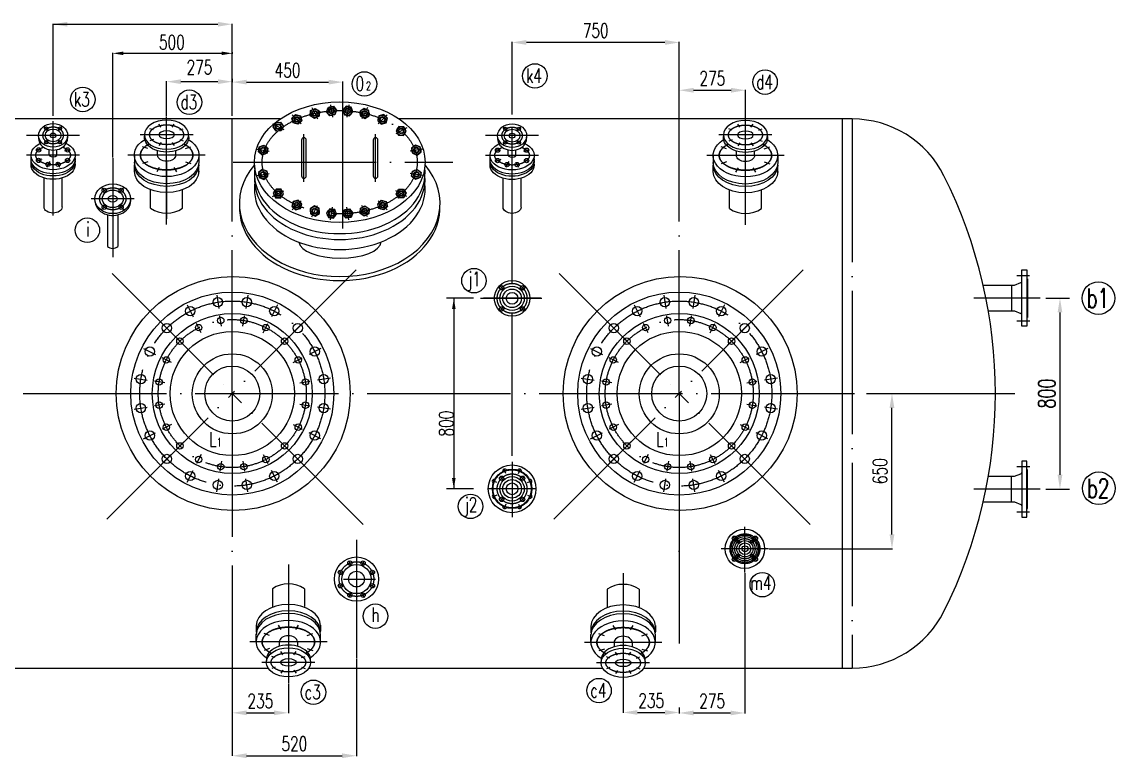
# Model space of a CAD drawing. Extents: x -54047 to 31317, y -2 to 11950.
# Drawn here: x -13152 to -8574, y 3307 to 6390 of the extents above; entities that cross this region are included whole.
import ezdxf

# ---------------------------------------------------------------- set-up
doc = ezdxf.new("R2010")
doc.units = 0
doc.header["$LTSCALE"] = 20
doc.linetypes.add('DASHDOT-M', pattern=[36, 30, -3, 0, -3])
doc.linetypes.add('DASHDOT-S', pattern=[14, 10, -2, 0, -2])
doc.layers.get('0').update_dxf_attribs({"linetype": 'CONTINUOUS'})
doc.styles.add('BIAOZHU', font='ROMANS.shx', dxfattribs={"width": 0.7, "bigfont": 'HLFSD.shx'})
doc.styles.add('HZ', font='ROMANS.shx', dxfattribs={"width": 0.7, "height": 60, "bigfont": 'HLFSD.shx'})

msp = doc.modelspace()

# ---------------------------------------------------------------- linework, layer by layer
at = {"color": 7, "linetype": 'Continuous'}
for p, q in [((-13021.6, 5996.4), (-13021.6, 6382.5)), ((-13021.6, 6380.5), (-12331.2, 6380.5)), ((-12271.2, 5996.4), (-12271.2, 6382.5)), ((-11099.5, 6002.1), (-11099.5, 6306.3)), ((-10459.5, 6304.3), (-11039.5, 6304.3)), ((-10399.5, 5988.1), (-10399.5, 6306.3)), ((-12771.8, 5821.8), (-12771.8, 6260.7)), ((-12726.8, 6258.7), (-12316.2, 6258.7)), ((-12271.2, 6263.1), (-12271.2, 6256.7)), ((-12546.2, 5996.4), (-12546.2, 6142.1)), ((-12486.2, 6140.1), (-12331.2, 6140.1)), ((-12271.2, 6152.5), (-12271.2, 6138.1)), ((-12211.2, 6138.1), (-11868, 6138.1)), ((-11808, 6093.4), (-11808, 6140.1)), ((-10399.5, 5985.8), (-10399.5, 6104.1)), ((-10339.5, 6104.1), (-10182.3, 6104.1)), ((-10122.3, 5979.7), (-10122.3, 6106.1)), ((-10399.5, 5986.1), (-10399.5, 5985.8)), ((-11261.5, 5232.7), (-11373.5, 5232.7)), ((-11343.5, 5232.7), (-11343.5, 4434.8)), ((-8864.9, 5233.8), (-8765.2, 5233.8)), ((-8805.2, 5173.8), (-8805.2, 4493.8)), ((-9615.3, 4833.8), (-9506.7, 4833.8)), ((-9508.7, 4243.8), (-9508.7, 4773.8)), ((-11261.5, 4434.8), (-11373.5, 4434.8)), ((-8864.9, 4433.8), (-8765.2, 4433.8)), ((-10023.5, 4183.8), (-9506.7, 4183.8)), ((-10124.5, 4082), (-10124.5, 3494.1)), ((-12271.2, 3724.8), (-12271.2, 3316.9)), ((-11751.2, 3724.8), (-11751.2, 3314.9)), ((-12271.2, 3681.8), (-12271.2, 3496.6)), ((-12036.2, 3617.1), (-12036.2, 3494.6)), ((-10634.5, 3627.4), (-10634.5, 3496.1)), ((-12271.2, 3494.6), (-12271.2, 3471)), ((-12211.2, 3496.6), (-12096.2, 3496.6)), ((-10574.5, 3498.1), (-10459.5, 3498.1)), ((-10399.5, 3518.8), (-10399.5, 3496.1)), ((-10399.5, 3496.1), (-10399.5, 3494.1)), ((-10339.5, 3496.1), (-10184.5, 3496.1)), ((-12211.2, 3316.9), (-11811.2, 3316.9))]:
    msp.add_line(p, q, dxfattribs=at)
at = {"color": 1, "linetype": 'DASHDOT-M'}
for p, q in [((-11808, 5524.5), (-11808, 6091.4)), ((-11859.5, 6043.5), (-11851.2, 5991.3)), ((-11783.2, 6043.5), (-11791.4, 5991.3)), ((-12020, 6001.3), (-11982.7, 5964)), ((-11937.9, 6031.4), (-11913.9, 5984.3)), ((-11704.7, 6031.4), (-11728.7, 5984.3)), ((-11622.6, 6001.3), (-11660, 5964)), ((-11099.5, 5350.9), (-11099.5, 6000.1)), ((-13021.6, 5579), (-13021.6, 5975.2)), ((-12546.2, 5541.8), (-12546.2, 5994.4)), ((-12271.2, 4833.8), (-12271.2, 5983.8)), ((-12102.8, 5964), (-12055.7, 5940.1)), ((-10399.5, 4833.8), (-10399.5, 5983.8)), ((-10122.3, 5540.6), (-10122.3, 5993.2)), ((-9675.7, 5983.8), (-9675.7, 3683.8)), ((-12910.6, 5915), (-13132.6, 5915)), ((-13044.9, 5938.3), (-13057.6, 5951)), ((-12998.3, 5938.3), (-12985.6, 5951)), ((-12435.2, 5917.8), (-12657.2, 5917.8)), ((-11971.3, 5720.6), (-11971.3, 5920.6)), ((-11671.3, 5720.6), (-11671.3, 5920.6)), ((-11539.8, 5946), (-11586.9, 5922.1)), ((-10988.5, 5913.9), (-11210.5, 5913.9)), ((-11122.8, 5937.2), (-11135.5, 5949.9)), ((-11076.2, 5937.2), (-11063.5, 5949.9)), ((-10011.3, 5916.7), (-10233.3, 5916.7)), ((-13044.9, 5891.7), (-13057.6, 5879)), ((-12998.3, 5891.7), (-12985.6, 5879)), ((-11122.8, 5890.6), (-11135.5, 5877.9)), ((-11076.2, 5890.6), (-11063.5, 5877.9)), ((-12910.6, 5832.3), (-13132.6, 5832.3)), ((-13069.9, 5849.8), (-13091.2, 5857.5)), ((-13069.3, 5815.1), (-13091.2, 5807.2)), ((-12972.7, 5850), (-12952, 5857.5)), ((-12972.2, 5814.5), (-12952, 5807.2)), ((-12771.8, 5819.8), (-12771.8, 5405.5)), ((-12384.2, 5832.4), (-12708.2, 5832.4)), ((-12169.1, 5857.7), (-12116.9, 5849.4)), ((-11473.5, 5857.7), (-11525.7, 5849.4)), ((-10988.5, 5831.2), (-11210.5, 5831.2)), ((-11147.8, 5848.7), (-11169.2, 5856.4)), ((-11050.7, 5848.9), (-11029.9, 5856.4)), ((-9960.3, 5831.2), (-10284.3, 5831.2)), ((-13035.8, 5806.1), (-13048.6, 5782.4)), ((-13006.4, 5804.3), (-12994.7, 5782.6)), ((-12546.2, 5803.1), (-12546.2, 5565.6)), ((-12268.1, 5802.6), (-11347.9, 5802.6)), ((-11147.2, 5814), (-11169.2, 5806.1)), ((-11113.7, 5805), (-11126.5, 5781.3)), ((-11084.3, 5803.1), (-11072.6, 5781.5)), ((-11050.1, 5813.4), (-11029.9, 5806.1)), ((-12169.1, 5747.5), (-12116.9, 5755.8)), ((-11473.5, 5747.5), (-11525.7, 5755.8)), ((-12798, 5675.7), (-12818.4, 5696.1)), ((-12771.8, 5718.2), (-12771.8, 5559.5)), ((-12746.3, 5675), (-12725.3, 5696.1)), ((-12102.8, 5659.2), (-12055.7, 5683.2)), ((-11539.8, 5659.2), (-11586.9, 5683.2)), ((-12681.8, 5649.5), (-12861.8, 5649.5)), ((-12020, 5603.9), (-11982.7, 5641.3)), ((-11622.6, 5603.9), (-11660, 5641.3)), ((-12798, 5623.4), (-12818.4, 5603)), ((-12746.3, 5624.1), (-12725.3, 5603)), ((-11937.9, 5573.8), (-11913.9, 5620.9)), ((-11859.5, 5561.7), (-11851.2, 5613.9)), ((-11783.2, 5561.7), (-11791.4, 5613.9)), ((-11704.7, 5573.8), (-11728.7, 5620.9)), ((-12774.4, 5337), (-12271.2, 4833.8)), ((-11753, 5352), (-12271.2, 4833.8)), ((-11099.5, 4573.2), (-11099.5, 5350.9)), ((-10902.7, 5337), (-10399.5, 4833.8)), ((-9881.2, 5352), (-10399.5, 4833.8)), ((-8986.1, 5328.8), (-8933.2, 5328.8)), ((-11136, 5269.3), (-11151.3, 5284.6)), ((-11062.9, 5269.3), (-11047.6, 5284.6)), ((-11231.5, 5232.7), (-10974.8, 5232.7)), ((-10979.5, 5232.7), (-11219.5, 5232.7)), ((-11000.5, 5232.7), (-11198.5, 5232.7)), ((-8888.1, 5233.8), (-9166.3, 5233.8)), ((-11136, 5196.2), (-11151.3, 5180.9)), ((-11062.9, 5196.2), (-11047.6, 5180.9)), ((-8986.1, 5138.8), (-8931.7, 5138.8)), ((-17467.1, 4833.8), (-8994.1, 4833.8)), ((-12796.9, 4308), (-12271.2, 4833.8)), ((-12271.2, 4833.8), (-12271.2, 3683.8)), ((-11722.8, 4285.4), (-12271.2, 4833.8)), ((-10925.2, 4308), (-10399.5, 4833.8)), ((-10399.5, 4833.8), (-10399.5, 3975.5)), ((-9851.1, 4285.4), (-10399.5, 4833.8)), ((-11099.5, 4547.2), (-11099.5, 4316.6)), ((-11136, 4471.4), (-11151.3, 4486.6)), ((-11125.9, 4498.7), (-11134.2, 4518.7)), ((-11073, 4498.7), (-11064.7, 4518.7)), ((-11062.9, 4471.4), (-11047.6, 4486.6)), ((-8986.1, 4528.8), (-8931.7, 4528.8)), ((-11163.4, 4461.3), (-11183.3, 4469.5)), ((-11035.5, 4461.3), (-11015.6, 4469.5)), ((-11000.5, 4434.8), (-11198.5, 4434.8)), ((-11163.4, 4408.3), (-11183.3, 4400.1)), ((-11136, 4398.2), (-11151.3, 4383)), ((-11062.9, 4398.2), (-11047.6, 4383)), ((-11035.5, 4408.3), (-11015.6, 4400.1)), ((-8888.1, 4433.8), (-9166.3, 4433.8)), ((-11125.9, 4370.9), (-11134.2, 4350.9)), ((-11073, 4370.9), (-11064.7, 4350.9)), ((-10399.5, 4386.8), (-10399.5, 3726.8)), ((-8986.1, 4338.8), (-8933.2, 4338.8)), ((-10124.5, 4084), (-10124.5, 4275.4)), ((-11751.2, 4220.5), (-11751.2, 3726.8)), ((-10161, 4220.3), (-10176.3, 4235.6)), ((-10148.6, 4207.9), (-10160.4, 4219.8)), ((-10100.3, 4207.9), (-10088.5, 4219.8)), ((-10087.9, 4220.3), (-10072.6, 4235.6)), ((-10025.5, 4183.8), (-10223.5, 4183.8)), ((-10055.5, 4183.8), (-10193.5, 4183.8)), ((-11774.8, 4113.8), (-11783.1, 4133.7)), ((-11727.6, 4113.8), (-11719.3, 4133.7)), ((-10161, 4147.2), (-10176.3, 4131.9)), ((-10148.6, 4159.6), (-10160.4, 4147.8)), ((-10100.3, 4159.6), (-10088.5, 4147.8)), ((-10087.9, 4147.2), (-10072.6, 4131.9)), ((-12036.2, 4118), (-12036.2, 3845.2)), ((-12036.2, 4084), (-12036.2, 3631.4)), ((-11808.2, 4080.4), (-11828.1, 4088.6)), ((-11694.2, 4080.4), (-11674.2, 4088.6)), ((-10634.5, 4082), (-10634.5, 3629.4)), ((-11808.2, 4033.1), (-11828.1, 4024.9)), ((-11805.2, 4056.8), (-11671.9, 4056.8)), ((-11694.2, 4033.1), (-11674.2, 4024.9)), ((-11774.8, 3999.8), (-11783.1, 3979.8)), ((-11727.6, 3999.8), (-11719.3, 3979.8)), ((-11874.2, 3793.4), (-12198.2, 3793.4)), ((-12036.2, 3763.3), (-12036.2, 3619.1)), ((-10472.5, 3791.4), (-10796.5, 3791.4)), ((-10634.5, 3761.3), (-10634.5, 3630.9)), ((-11925.2, 3708), (-12147.2, 3708)), ((-10523.5, 3706), (-10745.5, 3706))]:
    msp.add_line(p, q, dxfattribs=at)
at = {"color": 4, "linetype": 'Continuous'}
for p, q in [((-12070.4, 5983.8), (-14341.1, 5983.8)), ((-12569.3, 5950), (-12578.4, 5962.6)), ((-12523, 5950), (-12513.9, 5962.6)), ((-9675.7, 5983.8), (-11572.3, 5983.8)), ((-10145.4, 5948.8), (-10154.6, 5961.5)), ((-10099.1, 5948.8), (-10090, 5961.5)), ((-9715.7, 3683.8), (-9715.7, 5983.8)), ((-12601.6, 5937.8), (-12615.8, 5942.9)), ((-12490.8, 5937.8), (-12476.5, 5942.9)), ((-10177.7, 5936.7), (-10191.9, 5941.8)), ((-10066.9, 5936.7), (-10052.7, 5941.8)), ((-12624.9, 5859.9), (-12647.7, 5867.8)), ((-12601.6, 5897.8), (-12615.8, 5892.6)), ((-12569.3, 5885.6), (-12578.4, 5873)), ((-12523, 5885.6), (-12513.9, 5873)), ((-12490.8, 5897.8), (-12476.5, 5892.6)), ((-12467.4, 5859.9), (-12444.6, 5867.8)), ((-11981.3, 5895.6), (-11981.3, 5745.6)), ((-11961.3, 5745.6), (-11961.3, 5895.6)), ((-11681.3, 5895.6), (-11681.3, 5745.6)), ((-11661.3, 5745.6), (-11661.3, 5895.6)), ((-10201, 5858.7), (-10223.8, 5866.7)), ((-10177.7, 5896.6), (-10191.9, 5891.5)), ((-10145.4, 5884.5), (-10154.6, 5871.8)), ((-10099.1, 5884.5), (-10090, 5871.8)), ((-10066.9, 5896.6), (-10052.7, 5891.5)), ((-10043.6, 5858.7), (-10020.8, 5866.7)), ((-13037.6, 5831.1), (-13037.6, 5855.3)), ((-13005.6, 5831.1), (-13005.6, 5855.3)), ((-12681.2, 5832.4), (-12681.2, 5798.7)), ((-12584.2, 5832.4), (-12584.2, 5850.5)), ((-12508.2, 5832.4), (-12508.2, 5850.5)), ((-12411.2, 5832.4), (-12411.2, 5798.7)), ((-11115.5, 5830), (-11115.5, 5854.1)), ((-11083.5, 5830), (-11083.5, 5854.1)), ((-10257.3, 5831.2), (-10257.3, 5797.6)), ((-10160.3, 5831.2), (-10160.3, 5849.4)), ((-10084.3, 5831.2), (-10084.3, 5849.4)), ((-9987.3, 5831.2), (-9987.3, 5797.6)), ((-12681.2, 5761.4), (-12681.2, 5787.8)), ((-12624.9, 5804.9), (-12647.7, 5796.9)), ((-12577.1, 5780), (-12587.8, 5761.8)), ((-12515.3, 5780), (-12504.5, 5761.8)), ((-12467.4, 5804.9), (-12444.6, 5796.9)), ((-12411.2, 5761.4), (-12411.2, 5787.8)), ((-10257.3, 5760.3), (-10257.3, 5786.7)), ((-10201, 5803.7), (-10223.8, 5795.8)), ((-10153.2, 5778.9), (-10163.9, 5760.6)), ((-10091.4, 5778.9), (-10080.6, 5760.6)), ((-10043.6, 5803.7), (-10020.8, 5795.8)), ((-9987.3, 5760.3), (-9987.3, 5786.7)), ((-13059.6, 5615.4), (-13059.6, 5736.6)), ((-12983.6, 5615.4), (-12983.6, 5736.6)), ((-11137.5, 5614.3), (-11137.5, 5735.5)), ((-11061.5, 5614.3), (-11061.5, 5735.5)), ((-12613.2, 5609.9), (-12613.2, 5687.1)), ((-12479.2, 5609.9), (-12479.2, 5687.1)), ((-10189.3, 5608.8), (-10189.3, 5685.9)), ((-10055.3, 5608.8), (-10055.3, 5685.9)), ((-12793.8, 5582.7), (-12793.8, 5450.3)), ((-12749.8, 5582.4), (-12749.8, 5449.9)), ((-8965.6, 5351.3), (-8944.6, 5351.3)), ((-8965.6, 5116.3), (-8965.6, 5351.3)), ((-8944.6, 5351.3), (-8944.6, 5116.3)), ((-8944.6, 5314.8), (-8941.6, 5314.8)), ((-8941.6, 5314.8), (-8941.6, 5152.8)), ((-8941.6, 5314.8), (-8941.6, 5152.8)), ((-9126.9, 5287.8), (-8995.6, 5287.8)), ((-9007.6, 5287.8), (-9007.6, 5179.8)), ((-8995.6, 5287.8), (-8969.4, 5298.3)), ((-9105.2, 5179.8), (-8995.6, 5179.8)), ((-8995.6, 5179.8), (-8969.4, 5169.3)), ((-8941.6, 5152.8), (-8944.6, 5152.8)), ((-8944.6, 5116.3), (-8965.6, 5116.3)), ((-8965.6, 4551.3), (-8965.6, 4316.3)), ((-8944.6, 4551.3), (-8965.6, 4551.3)), ((-8944.6, 4316.3), (-8944.6, 4551.3)), ((-9105.2, 4487.8), (-8995.6, 4487.8)), ((-9007.6, 4379.8), (-9007.6, 4487.8)), ((-8995.6, 4487.8), (-8969.4, 4498.3)), ((-8941.6, 4514.8), (-8944.6, 4514.8)), ((-8941.6, 4352.8), (-8941.6, 4514.8)), ((-8941.6, 4352.8), (-8941.6, 4514.8)), ((-9126.9, 4379.8), (-8995.6, 4379.8)), ((-8995.6, 4379.8), (-8969.4, 4369.3)), ((-8944.6, 4352.8), (-8941.6, 4352.8)), ((-8965.6, 4316.3), (-8944.6, 4316.3)), ((-12103.2, 4015.9), (-12103.2, 3942.5)), ((-11969.2, 4015.9), (-11969.2, 3942.5)), ((-10701.5, 4013.9), (-10701.5, 3940.4)), ((-10567.5, 4013.9), (-10567.5, 3940.4)), ((-12171.2, 3864.4), (-12171.2, 3838)), ((-12067.1, 3845.8), (-12077.8, 3864)), ((-12005.3, 3845.8), (-11994.5, 3864)), ((-11901.2, 3864.4), (-11901.2, 3838)), ((-10769.5, 3862.4), (-10769.5, 3836)), ((-10665.3, 3843.8), (-10676.1, 3862)), ((-10603.6, 3843.8), (-10592.8, 3862)), ((-10499.5, 3862.4), (-10499.5, 3836)), ((-12171.2, 3793.4), (-12171.2, 3827.1)), ((-12114.9, 3820.9), (-12137.7, 3828.9)), ((-11957.4, 3820.9), (-11934.6, 3828.9)), ((-11901.2, 3793.4), (-11901.2, 3827.1)), ((-10769.5, 3791.4), (-10769.5, 3825.1)), ((-10713.2, 3818.9), (-10736, 3826.9)), ((-10555.7, 3818.9), (-10532.9, 3826.9)), ((-10499.5, 3791.4), (-10499.5, 3825.1)), ((-12114.9, 3765.9), (-12137.7, 3758)), ((-12074.2, 3793.4), (-12074.2, 3775.3)), ((-11998.2, 3793.4), (-11998.2, 3775.3)), ((-11957.4, 3765.9), (-11934.6, 3758)), ((-10713.2, 3763.9), (-10736, 3756)), ((-10672.5, 3791.4), (-10672.5, 3773.3)), ((-10596.5, 3791.4), (-10596.5, 3773.3)), ((-10555.7, 3763.9), (-10532.9, 3756)), ((-12091.6, 3728), (-12105.8, 3733.2)), ((-12059.3, 3740.2), (-12068.4, 3752.9)), ((-12013, 3740.2), (-12003.9, 3752.9)), ((-11980.8, 3728), (-11966.6, 3733.2)), ((-10689.8, 3726), (-10704.1, 3731.2)), ((-10657.6, 3738.2), (-10666.7, 3750.8)), ((-10611.3, 3738.2), (-10602.2, 3750.8)), ((-10579.1, 3726), (-10564.8, 3731.2)), ((-14292.2, 3683.8), (-12121, 3683.8)), ((-12091.6, 3688), (-12105.8, 3682.9)), ((-12059.3, 3675.9), (-12068.4, 3663.2)), ((-12013, 3675.9), (-12003.9, 3663.2)), ((-11980.8, 3688), (-11966.6, 3682.9)), ((-11951.3, 3683.8), (-10720.6, 3683.8)), ((-10689.8, 3686), (-10704.1, 3680.9)), ((-10657.6, 3673.9), (-10666.7, 3661.2)), ((-10611.3, 3673.9), (-10602.2, 3661.2)), ((-10579.1, 3686), (-10564.8, 3680.9)), ((-10548.3, 3683.8), (-9675.7, 3683.8))]:
    msp.add_line(p, q, dxfattribs=at)
at = {"color": 1, "linetype": 'DASHDOT-S'}
for p, q in [((-12336.4, 5245.2), (-12327.7, 5190.5)), ((-12206, 5245.2), (-12214.7, 5190.5)), ((-10464.6, 5245.2), (-10456, 5190.5)), ((-10334.3, 5245.2), (-10343, 5190.5)), ((-12460.3, 5205), (-12435.2, 5155.6)), ((-12082, 5205), (-12107.2, 5155.6)), ((-10588.6, 5205), (-10563.4, 5155.6)), ((-10210.3, 5205), (-10235.5, 5155.6)), ((-12565.8, 5128.4), (-12526.6, 5089.2)), ((-12316, 5116.5), (-12322.7, 5158.9)), ((-12226.4, 5116.5), (-12219.7, 5158.9)), ((-11976.6, 5128.4), (-12015.8, 5089.2)), ((-10694, 5128.4), (-10654.9, 5089.2)), ((-10444.2, 5116.5), (-10450.9, 5158.9)), ((-10354.7, 5116.5), (-10348, 5158.9)), ((-10104.9, 5128.4), (-10144.1, 5089.2)), ((-12401.1, 5088.8), (-12420.6, 5127)), ((-12141.2, 5088.8), (-12121.7, 5127)), ((-10529.4, 5088.8), (-10548.9, 5127)), ((-10269.5, 5088.8), (-10250, 5127)), ((-12473.6, 5036.2), (-12503.9, 5066.5)), ((-12068.8, 5036.2), (-12038.4, 5066.5)), ((-10601.9, 5036.2), (-10632.2, 5066.5)), ((-10197.1, 5036.2), (-10166.7, 5066.5)), ((-12642.4, 5022.9), (-12593, 4997.7)), ((-11900, 5022.9), (-11949.4, 4997.7)), ((-10770.7, 5022.9), (-10721.3, 4997.7)), ((-10028.2, 5022.9), (-10077.6, 4997.7)), ((-12526.2, 4963.7), (-12564.5, 4983.2)), ((-12016.1, 4963.7), (-11977.9, 4983.2)), ((-10654.5, 4963.7), (-10692.7, 4983.2)), ((-10144.4, 4963.7), (-10106.2, 4983.2)), ((-12682.7, 4898.9), (-12627.9, 4890.3)), ((-11859.7, 4898.9), (-11914.4, 4890.3)), ((-10810.9, 4898.9), (-10756.2, 4890.3)), ((-9988, 4898.9), (-10042.7, 4890.3)), ((-12553.9, 4878.5), (-12596.3, 4885.3)), ((-11988.5, 4878.5), (-11946.1, 4885.3)), ((-10682.2, 4878.5), (-10724.6, 4885.3)), ((-10116.7, 4878.5), (-10074.3, 4885.3)), ((-12682.7, 4768.6), (-12627.9, 4777.3)), ((-12553.9, 4789), (-12596.3, 4782.3)), ((-11988.5, 4789), (-11946.1, 4782.3)), ((-11859.7, 4768.6), (-11914.4, 4777.3)), ((-10810.9, 4768.6), (-10756.2, 4777.3)), ((-10682.2, 4789), (-10724.6, 4782.3)), ((-10116.7, 4789), (-10074.3, 4782.3)), ((-9988, 4768.6), (-10042.7, 4777.3)), ((-12642.4, 4644.6), (-12593, 4669.8)), ((-12526.2, 4703.8), (-12564.5, 4684.3)), ((-12016.1, 4703.8), (-11977.9, 4684.3)), ((-11900, 4644.6), (-11949.4, 4669.8)), ((-10770.7, 4644.6), (-10721.3, 4669.8)), ((-10654.5, 4703.8), (-10692.7, 4684.3)), ((-10144.4, 4703.8), (-10106.2, 4684.3)), ((-10028.2, 4644.6), (-10077.6, 4669.8)), ((-12473.6, 4631.4), (-12503.9, 4601)), ((-12068.8, 4631.4), (-12038.4, 4601)), ((-10601.9, 4631.4), (-10632.2, 4601)), ((-10197.1, 4631.4), (-10166.7, 4601)), ((-12565.8, 4539.2), (-12526.6, 4578.4)), ((-12401.1, 4578.7), (-12420.6, 4540.5)), ((-12141.2, 4578.7), (-12121.7, 4540.5)), ((-11976.6, 4539.2), (-12015.8, 4578.4)), ((-10694, 4539.2), (-10654.9, 4578.4)), ((-10529.4, 4578.7), (-10548.9, 4540.5)), ((-10269.5, 4578.7), (-10250, 4540.5)), ((-10104.9, 4539.2), (-10144.1, 4578.4)), ((-12316, 4551.1), (-12322.7, 4508.6)), ((-12226.4, 4551.1), (-12219.7, 4508.6)), ((-10444.2, 4551.1), (-10450.9, 4508.6)), ((-10354.7, 4551.1), (-10348, 4508.6)), ((-12460.3, 4462.6), (-12435.2, 4511.9)), ((-12082, 4462.6), (-12107.2, 4511.9)), ((-10588.6, 4462.6), (-10563.4, 4511.9)), ((-10210.3, 4462.6), (-10235.5, 4511.9)), ((-12336.4, 4422.3), (-12327.7, 4477)), ((-12206, 4422.3), (-12214.7, 4477)), ((-10464.6, 4422.3), (-10456, 4477)), ((-10334.3, 4422.3), (-10343, 4477))]:
    msp.add_line(p, q, dxfattribs=at)
at = {"color": 4, "linetype": 'Continuous'}
for points in [[(-11995.2, 5961.5), (-12015.7, 5967), (-12021.2, 5987.5), (-12006.2, 6002.5), (-11985.7, 5997), (-11980.2, 5976.5)], [(-11926.6, 5985.9), (-11944.4, 5997.4), (-11943.3, 6018.6), (-11924.4, 6028.3), (-11906.6, 6016.7), (-11907.7, 5995.5)], [(-11862.9, 5997.6), (-11876.3, 6014.1), (-11868.7, 6033.9), (-11847.7, 6037.2), (-11834.4, 6020.7), (-11842, 6000.9)], [(-11779.7, 5997.6), (-11766.3, 6014.1), (-11773.9, 6033.9), (-11794.9, 6037.2), (-11808.3, 6020.7), (-11800.7, 6000.9)], [(-11716, 5985.9), (-11698.2, 5997.4), (-11699.3, 6018.6), (-11718.3, 6028.3), (-11736.1, 6016.7), (-11735, 5995.5)], [(-11647.4, 5961.5), (-11626.9, 5967), (-11621.4, 5987.5), (-11636.4, 6002.5), (-11656.9, 5997), (-11662.4, 5976.5)], [(-12066.9, 5933.8), (-12088.1, 5932.7), (-12099.7, 5950.5), (-12090, 5969.5), (-12068.8, 5970.6), (-12057.3, 5952.8)], [(-11575.7, 5915.8), (-11554.5, 5914.7), (-11542.9, 5932.5), (-11552.6, 5951.5), (-11573.8, 5952.6), (-11585.4, 5934.8)], [(-12125.6, 5840.1), (-12145.5, 5832.5), (-12162, 5845.8), (-12158.6, 5866.8), (-12138.8, 5874.4), (-12122.3, 5861)], [(-11517, 5840.1), (-11497.2, 5832.5), (-11480.7, 5845.8), (-11484, 5866.8), (-11503.8, 5874.4), (-11520.3, 5861)], [(-12125.6, 5765.2), (-12145.5, 5772.8), (-12162, 5759.4), (-12158.6, 5738.4), (-12138.8, 5730.8), (-12122.3, 5744.2)], [(-11517, 5765.2), (-11497.2, 5772.8), (-11480.7, 5759.4), (-11484, 5738.4), (-11503.8, 5730.8), (-11520.3, 5744.2)], [(-12066.9, 5689.4), (-12088.1, 5690.5), (-12099.7, 5672.7), (-12090, 5653.8), (-12068.8, 5652.7), (-12057.3, 5670.5)], [(-11575.7, 5689.4), (-11554.5, 5690.5), (-11542.9, 5672.7), (-11552.6, 5653.8), (-11573.8, 5652.7), (-11585.4, 5670.5)], [(-11995.2, 5643.7), (-12015.7, 5638.2), (-12021.2, 5617.7), (-12006.2, 5602.7), (-11985.7, 5608.2), (-11980.2, 5628.7)], [(-11647.4, 5643.7), (-11626.9, 5638.2), (-11621.4, 5617.7), (-11636.4, 5602.7), (-11656.9, 5608.2), (-11662.4, 5628.7)], [(-11926.6, 5619.4), (-11944.4, 5607.8), (-11943.3, 5586.6), (-11924.4, 5577), (-11906.6, 5588.5), (-11907.7, 5609.7)], [(-11862.9, 5607.7), (-11876.3, 5591.2), (-11868.7, 5571.3), (-11847.7, 5568), (-11834.4, 5584.5), (-11842, 5604.3)], [(-11779.7, 5607.7), (-11766.3, 5591.2), (-11773.9, 5571.3), (-11794.9, 5568), (-11808.3, 5584.5), (-11800.7, 5604.3)], [(-11716, 5619.4), (-11698.2, 5607.8), (-11699.3, 5586.6), (-11718.3, 5577), (-11736.1, 5588.5), (-11735, 5609.7)]]:
    msp.add_lwpolyline(points, close=True, dxfattribs=at)
for centre, radius in [((-11717.9, 6130.4), 51.3), ((-11004, 6163.8), 51.3), ((-10040.1, 6138.1), 51.3), ((-12897.2, 6065.4), 51.3), ((-12450.7, 6053.9), 51.3), ((-12000.7, 5982), 18.4), ((-11925.5, 6007.1), 18.4), ((-11925.5, 6007.1), 12), ((-11855.3, 6017.4), 18.4), ((-11855.3, 6017.4), 12), ((-11787.3, 6017.4), 18.4), ((-11787.3, 6017.4), 12), ((-11717.1, 6007.1), 18.4), ((-11717.1, 6007.1), 12), ((-11641.9, 5982), 18.4), ((-12078.5, 5951.6), 18.4), ((-12078.5, 5951.6), 12), ((-12000.7, 5982), 12), ((-11641.9, 5982), 12), ((-11564.2, 5933.6), 18.4), ((-13049.9, 5943.3), 7), ((-12993.3, 5943.3), 7), ((-11564.2, 5933.6), 12), ((-11127.8, 5942.2), 7), ((-11071.3, 5942.2), 7), ((-13082.4, 5854.3), 9), ((-13049.9, 5886.7), 7), ((-12993.3, 5886.7), 7), ((-12960.8, 5854.3), 9), ((-12142.1, 5853.4), 18.4), ((-12142.1, 5853.4), 12), ((-11500.5, 5853.4), 18.4), ((-11500.5, 5853.4), 12), ((-11160.3, 5853.2), 9), ((-11127.8, 5885.6), 7), ((-11071.3, 5885.6), 7), ((-11038.7, 5853.2), 9), ((-13082.4, 5810.4), 9), ((-12960.8, 5810.4), 9), ((-11160.3, 5809.3), 9), ((-11038.7, 5809.3), 9), ((-13042.5, 5793.8), 9), ((-13000.7, 5793.8), 9), ((-12142.1, 5751.8), 18.4), ((-11500.5, 5751.8), 18.4), ((-11120.4, 5792.6), 9), ((-11078.6, 5792.6), 9), ((-12142.1, 5751.8), 12), ((-11500.5, 5751.8), 12), ((-12807.2, 5684.9), 9), ((-12736.5, 5684.9), 9), ((-12078.5, 5671.6), 18.4), ((-12078.5, 5671.6), 12), ((-11564.2, 5671.6), 18.4), ((-11564.2, 5671.6), 12), ((-12000.7, 5623.2), 18.4), ((-12000.7, 5623.2), 12), ((-11641.9, 5623.2), 18.4), ((-11641.9, 5623.2), 12), ((-12807.2, 5614.2), 9), ((-12736.5, 5614.2), 9), ((-11925.5, 5598.2), 18.4), ((-11925.5, 5598.2), 12), ((-11855.3, 5587.8), 18.4), ((-11855.3, 5587.8), 12), ((-11787.3, 5587.8), 18.4), ((-11787.3, 5587.8), 12), ((-11717.1, 5598.2), 18.4), ((-11717.1, 5598.2), 12), ((-12878.2, 5517.9), 51.3), ((-11259.2, 5306.6), 51.3), ((-12267.2, 4833.8), 490), ((-10395.5, 4833.8), 490), ((-11099.5, 5232.7), 74.4), ((-11143.6, 5276.9), 9), ((-11099.5, 5232.7), 51), ((-11099.5, 5232.7), 39), ((-11055.3, 5276.9), 9), ((-8644.1, 5233.5), 68.4), ((-12271.2, 4833.8), 425), ((-12331.8, 5216.5), 19.5), ((-12210.6, 5216.5), 19.5), ((-11099.5, 5232.7), 24.5), ((-10399.5, 4833.8), 425), ((-10460.1, 5216.5), 19.5), ((-10338.8, 5216.5), 19.5), ((-12447.1, 5179), 19.5), ((-12095.3, 5179), 19.5), ((-11143.6, 5188.5), 9), ((-11055.3, 5188.5), 9), ((-10575.4, 5179), 19.5), ((-10223.5, 5179), 19.5), ((-12271.2, 4833.8), 335), ((-12319.7, 5139.9), 13.5), ((-12222.7, 5139.9), 13.5), ((-10399.5, 4833.8), 335), ((-10447.9, 5139.9), 13.5), ((-10351, 5139.9), 13.5), ((-12545.2, 5107.8), 19.5), ((-12271.2, 4833.8), 260), ((-12411.9, 5110), 13.5), ((-12130.4, 5110), 13.5), ((-11997.2, 5107.8), 19.5), ((-10673.5, 5107.8), 19.5), ((-10399.5, 4833.8), 260), ((-10540.2, 5110), 13.5), ((-10258.7, 5110), 13.5), ((-10125.4, 5107.8), 19.5), ((-12490.4, 5053), 13.5), ((-12052, 5053), 13.5), ((-10618.7, 5053), 13.5), ((-10180.3, 5053), 13.5), ((-12616.4, 5009.7), 19.5), ((-12271.2, 4832.6), 167.5), ((-11925.9, 5009.7), 19.5), ((-10744.7, 5009.7), 19.5), ((-10399.5, 4832.6), 167.5), ((-10054.2, 5009.7), 19.5), ((-12547.4, 4974.5), 13.5), ((-12271.2, 4833.8), 115.1), ((-11995, 4974.5), 13.5), ((-10675.7, 4974.5), 13.5), ((-10399.5, 4833.8), 115.1), ((-10123.2, 4974.5), 13.5), ((-12653.9, 4894.4), 19.5), ((-11888.4, 4894.4), 19.5), ((-10782.2, 4894.4), 19.5), ((-10016.7, 4894.4), 19.5), ((-12577.4, 4882.3), 13.5), ((-11965, 4882.3), 13.5), ((-10705.6, 4882.3), 13.5), ((-10093.3, 4882.3), 13.5), ((-12653.9, 4773.1), 19.5), ((-12577.4, 4785.3), 13.5), ((-11965, 4785.3), 13.5), ((-11888.4, 4773.1), 19.5), ((-10782.2, 4773.1), 19.5), ((-10705.6, 4785.3), 13.5), ((-10093.3, 4785.3), 13.5), ((-10016.7, 4773.1), 19.5), ((-12616.4, 4657.8), 19.5), ((-12547.4, 4693), 13.5), ((-11995, 4693), 13.5), ((-11925.9, 4657.8), 19.5), ((-10744.7, 4657.8), 19.5), ((-10675.7, 4693), 13.5), ((-10123.2, 4693), 13.5), ((-10054.2, 4657.8), 19.5), ((-12490.4, 4614.6), 13.5), ((-12052, 4614.6), 13.5), ((-10618.7, 4614.6), 13.5), ((-10180.3, 4614.6), 13.5), ((-12545.2, 4559.8), 19.5), ((-11997.2, 4559.8), 19.5), ((-10673.5, 4559.8), 19.5), ((-10125.4, 4559.8), 19.5), ((-12411.9, 4557.5), 13.5), ((-12319.7, 4527.6), 13.5), ((-12222.7, 4527.6), 13.5), ((-12130.4, 4557.5), 13.5), ((-11099.5, 4434.8), 100), ((-10540.2, 4557.5), 13.5), ((-10447.9, 4527.6), 13.5), ((-10351, 4527.6), 13.5), ((-10258.7, 4557.5), 13.5), ((-12447.1, 4488.5), 19.5), ((-12095.3, 4488.5), 19.5), ((-11099.5, 4434.8), 82.5), ((-11143.6, 4479), 9), ((-11055.3, 4479), 9), ((-10575.4, 4488.5), 19.5), ((-10223.5, 4488.5), 19.5), ((-8642.6, 4436.9), 68.4), ((-12331.8, 4451), 19.5), ((-12210.6, 4451), 19.5), ((-11099.5, 4434.8), 51), ((-11099.5, 4434.8), 39), ((-11099.5, 4434.8), 24.5), ((-10460.1, 4451), 19.5), ((-10338.8, 4451), 19.5), ((-11273.6, 4361.4), 51.3), ((-11143.6, 4390.6), 9), ((-11055.3, 4390.6), 9), ((-10124.5, 4183.8), 82.5), ((-10124.5, 4183.8), 57.5), ((-10168.7, 4228), 9), ((-10124.5, 4183.8), 51), ((-10154.5, 4213.8), 7), ((-10124.5, 4183.8), 34), ((-10094.4, 4213.8), 7), ((-10080.3, 4228), 9), ((-10124.5, 4183.8), 24.5), ((-10124.5, 4183.8), 12.5), ((-11751.2, 4056.8), 92.5), ((-11778.9, 4123.7), 9), ((-11723.4, 4123.7), 9), ((-10168.7, 4139.6), 9), ((-10154.5, 4153.7), 7), ((-10094.4, 4153.7), 7), ((-10080.3, 4139.6), 9), ((-11818.2, 4084.5), 9), ((-11751.2, 4056.8), 61), ((-11751.2, 4056.8), 33), ((-11684.2, 4084.5), 9), ((-10051.9, 4033.4), 51.3), ((-11818.2, 4029), 9), ((-11684.2, 4029), 9), ((-11778.9, 3989.8), 9), ((-11723.4, 3989.8), 9), ((-11671.8, 3901.5), 51.3), ((-11931.3, 3582.7), 51.3), ((-10735.4, 3589.7), 51.3)]:
    msp.add_circle(centre, radius, dxfattribs=at)
at = {"color": 7, "linetype": 'Continuous'}
for centre in [(-11925.5, 6007.1), (-11855.3, 6017.4), (-11787.3, 6017.4), (-11717.1, 6007.1), (-12078.5, 5951.6), (-12000.7, 5982), (-11641.9, 5982), (-11564.2, 5933.6), (-12142.1, 5853.4), (-11500.5, 5853.4), (-12142.1, 5751.8), (-11500.5, 5751.8), (-12078.5, 5671.6), (-11564.2, 5671.6), (-12000.7, 5623.2), (-11641.9, 5623.2), (-11925.5, 5598.2), (-11855.3, 5587.8), (-11787.3, 5587.8), (-11717.1, 5598.2)]:
    msp.add_circle(centre, 9.52, dxfattribs=at)
at = {"color": 1, "linetype": 'DASHDOT-M'}
for centre, radius in [((-11099.5, 5232.7), 62.5), ((-12271.2, 4833.8), 387.5), ((-10399.5, 4833.8), 387.5), ((-12271.2, 4833.8), 310), ((-10399.5, 4833.8), 310), ((-11099.5, 4434.8), 80), ((-11099.5, 4434.8), 62.5), ((-10124.5, 4183.8), 62.5), ((-10124.5, 4183.8), 42.5), ((-11751.2, 4056.8), 72.5)]:
    msp.add_circle(centre, radius, dxfattribs=at)
at = {"color": 4, "linetype": 'Continuous'}
for centre, radius, start, end in [((-9675.7, 5553.7), 430, 26.5651, 90), ((-11971.3, 5895.6), 10, 0, 180), ((-11671.3, 5895.6), 10, 0, 180), ((-13021.6, 5848.8), 23.9, 227.8667, 312.1333), ((-11099.5, 5847.7), 23.9, 227.8667, 312.1333), ((-11971.3, 5745.6), 10, 180, 0), ((-11671.3, 5745.6), 10, 180, 0), ((-11115.6, 4833.8), 2039.9, 333.4349, 26.5651), ((-12546.2, 5707), 118, 235.3878, 304.6122), ((-10122.3, 5705.9), 118, 235.3878, 304.6122), ((-12771.6, 5476.1), 34.1, 229.193, 309.6519), ((-8971.6, 5303.8), 6, 291.8014, 0), ((-8971.6, 5163.7), 6, 0, 68.1986), ((-11130.1, 4508.7), 9, 35.5539, 189.4461), ((-11068.8, 4508.7), 9, 350.5539, 144.4461), ((-8971.6, 4503.8), 6, 291.8014, 0), ((-11173.4, 4465.4), 9, 80.5539, 234.4461), ((-11025.5, 4465.4), 9, 305.5539, 99.4461), ((-11173.4, 4404.2), 9, 125.5539, 279.4461), ((-11025.5, 4404.2), 9, 260.5539, 54.4461), ((-11130.1, 4360.9), 9, 170.5539, 324.4461), ((-11068.8, 4360.9), 9, 215.5539, 9.4461), ((-8971.6, 4363.7), 6, 0, 68.1986), ((-12036.2, 3918.8), 118, 55.3878, 124.6122), ((-10634.5, 3916.8), 118, 55.3878, 124.6122), ((-9675.7, 4113.8), 430, 270, 333.4349)]:
    msp.add_arc(centre, radius, start, end, dxfattribs=at)
for centre, major_axis, ratio in [((-11821.3, 5802.6), (-357.5, 0), 0.706294), ((-13021.6, 5915), (-61, 0), 0.813041), ((-11099.5, 5913.9), (-61, 0), 0.813041), ((-13021.6, 5915), (-33, 0), 0.809035), ((-13021.6, 5915), (-12.5, 0), 0.805407), ((-11099.5, 5913.9), (-33, 0), 0.809035), ((-11099.5, 5913.9), (-12.5, 0), 0.805407), ((-12771.8, 5649.5), (-75, 0), 0.829098), ((-12771.8, 5649.5), (-44, 0), 0.835293), ((-12771.8, 5649.5), (-19, 0), 0.727659), ((-12036.2, 3708), (-92.5, 0), 0.659459), ((-10634.5, 3706), (-92.5, 0), 0.659459), ((-12036.2, 3708), (-33, 0), 0.483876), ((-10634.5, 3706), (-33, 0), 0.483876)]:
    msp.add_ellipse(centre, major_axis=major_axis, ratio=ratio, dxfattribs=at)
at = {"color": 1, "linetype": 'DASHDOT-M'}
for centre, major_axis, ratio in [((-11821.3, 5802.6), (-324.8, 0), 0.665794), ((-13021.6, 5915), (-42.5, 0), 0.841205), ((-11099.5, 5913.9), (-42.5, 0), 0.841205), ((-12771.8, 5649.5), (-55, 0), 0.83809), ((-12036.2, 3708), (-72.5, 0), 0.555876), ((-10634.5, 3706), (-72.5, 0), 0.555876)]:
    msp.add_ellipse(centre, major_axis=major_axis, ratio=ratio, dxfattribs=at)
at = {"color": 4, "linetype": 'Continuous', "extrusion": (0, 0, -1)}
for centre, major_axis, ratio in [((-12546.2, 5917.8), (-92.5, 0), 0.659459), ((-10122.3, 5916.7), (-92.5, 0), 0.659459), ((-12546.2, 5917.8), (-33, 0), 0.483876), ((-10122.3, 5916.7), (-33, 0), 0.483876)]:
    msp.add_ellipse(centre, major_axis=major_axis, ratio=ratio, dxfattribs=at)
at = {"color": 1, "linetype": 'DASHDOT-M', "extrusion": (0, 0, -1)}
for centre in [(-12546.2, 5917.8), (-10122.3, 5916.7)]:
    msp.add_ellipse(centre, major_axis=(-72.5, 0), ratio=0.555876, dxfattribs=at)
at = {"color": 4, "linetype": 'Continuous'}
for centre, major_axis, ratio, start_param, end_param in [((-13021.6, 5903.1), (-61, 0), 0.813041, 6.163008, 9.544955), ((-11099.5, 5902), (61, 0), 0.813041, 3.021415, 6.403363), ((-11821.3, 5630.4), (-420, 0), 0.729369, 5.72909, 9.978873), ((-11821.3, 5756), (-357.5, 0), 0.706294, 6.190645, 9.517318), ((-11821.3, 5731.4), (-357.5, 0), 0.706294, 6.23453, 9.473433), ((-11821.3, 5689.6), (-357.5, 0), 0.706294, 6.20041, 9.517318), ((-12771.3, 5642), (-75, 0), 0.829098, 6.281538, 9.544788), ((-11821.3, 5613.1), (-420, 0), 0.729369, 6.254987, 9.452977), ((-11820, 5470.9), (-172.2, 0), 0.406798, 6.328031, 9.39467), ((-12036.2, 3860.7), (-135, 0), 0.665859, 3.141593, 6.283185), ((-10634.5, 3858.7), (-135, 0), 0.665859, 3.141593, 6.283185), ((-12036.2, 3834.3), (-135, 0), 0.665859, 3.141593, 6.283185), ((-12036.2, 3823.4), (-135, 0), 0.665859, 3.141593, 6.283185), ((-10634.5, 3832.3), (-135, 0), 0.665859, 3.141593, 6.283185), ((-10634.5, 3821.4), (-135, 0), 0.665859, 3.141593, 6.283185), ((-12036.2, 3793.4), (-135, 0), 0.665859, 2.317996, 7.106782), ((-10634.5, 3791.4), (-135, 0), 0.665859, 2.317996, 7.106782), ((-12036.2, 3793.4), (-38, 0), 0.681241, 3.141593, 6.283185), ((-10634.5, 3791.4), (-38, 0), 0.681241, 3.141593, 6.283185), ((-12036.2, 3719.7), (-92.5, 0), 0.659459, 3.045666, 6.379112), ((-10634.5, 3717.7), (-92.5, 0), 0.659459, 3.045666, 6.379112)]:
    msp.add_ellipse(centre, major_axis=major_axis, ratio=ratio, start_param=start_param, end_param=end_param, dxfattribs=at)
at = {"color": 4, "linetype": 'Continuous', "extrusion": (0, 0, -1)}
for centre, major_axis, ratio, start_param, end_param in [((-12546.2, 5906.1), (-92.5, 0), 0.659459, 3.045666, 6.379112), ((-10122.3, 5905), (-92.5, 0), 0.659459, 3.045666, 6.379112), ((-13021.6, 5832.3), (-92.5, 0), 0.659459, 2.153187, 7.271591), ((-12546.2, 5832.4), (-135, 0), 0.665859, 2.317996, 7.106782), ((-11099.5, 5831.2), (92.5, 0), 0.659459, -0.988405, 4.129998), ((-10122.3, 5831.2), (-135, 0), 0.665859, 2.317996, 7.106782), ((-13021.6, 5815.2), (-92.5, 0), 0.659459, 3.000201, 6.424577), ((-13021.6, 5806), (-92.5, 0), 0.659459, 3.000201, 6.424577), ((-12546.2, 5832.4), (-38, 0), 0.681241, 3.141593, 6.283185), ((-11099.5, 5814), (-92.5, 0), 0.659459, 3.000201, 6.424577), ((-10122.3, 5831.2), (-38, 0), 0.681241, 3.141593, 6.283185), ((-13021.6, 5792.2), (-92.5, 0), 0.659459, 3.000201, 6.424577), ((-12546.2, 5802.4), (-135, 0), 0.665859, 3.141593, 6.283185), ((-12546.2, 5791.5), (-135, 0), 0.665859, 3.141593, 6.283185), ((-11099.5, 5804.9), (-92.5, 0), 0.659459, 3.000201, 6.424577), ((-11099.5, 5791.1), (-92.5, 0), 0.659459, 3.000201, 6.424577), ((-10122.3, 5801.3), (-135, 0), 0.665859, 3.141593, 6.283185), ((-10122.3, 5790.4), (-135, 0), 0.665859, 3.141593, 6.283185), ((-12546.2, 5765.1), (-135, 0), 0.665859, 3.141593, 6.283185), ((-10122.3, 5764), (-135, 0), 0.665859, 3.141593, 6.283185), ((-13021.6, 5615.4), (-38, 0), 0.681241, 3.141593, 6.283185), ((-11099.5, 5614.3), (-38, 0), 0.681241, 3.141593, 6.283185)]:
    msp.add_ellipse(centre, major_axis=major_axis, ratio=ratio, start_param=start_param, end_param=end_param, dxfattribs=at)
at = {"color": 1, "linetype": 'DASHDOT-M', "extrusion": (0, 0, -1)}
for centre, major_axis, ratio, start_param, end_param in [((-13021.6, 5832.3), (-72.5, 0), 0.555876, 2.159595, 7.265183), ((-12546.2, 5832.4), (-110, 0), 0.564191, 2.282577, 7.142201), ((-11099.5, 5831.2), (-72.5, 0), 0.555876, 2.159595, 7.265183), ((-10122.3, 5831.2), (-110, 0), 0.564191, 2.282577, 7.142201), ((-12036.2, 3793.4), (110, 0), 0.564191, 2.282577, 7.142201), ((-10634.5, 3791.4), (110, 0), 0.564191, 2.282577, 7.142201)]:
    msp.add_ellipse(centre, major_axis=major_axis, ratio=ratio, start_param=start_param, end_param=end_param, dxfattribs=at)
at = {"color": 1, "linetype": 'DASHDOT-M'}
for centre, major_axis in [((-12546.2, 5832.4), (110, 0)), ((-10122.3, 5831.2), (110, 0)), ((-12036.2, 3793.4), (-110, 0)), ((-10634.5, 3791.4), (-110, 0))]:
    msp.add_ellipse(centre, major_axis=major_axis, ratio=0.564191, start_param=2.282577, end_param=7.142201, dxfattribs=at)
at = {"color": 7, "linetype": 'Continuous'}
for points in [[(-12961.6, 6390.5), (-12961.6, 6370.5), (-13021.6, 6380.5)], [(-12331.2, 6390.5), (-12331.2, 6370.5), (-12271.2, 6380.5)], [(-11039.5, 6314.3), (-11039.5, 6294.3), (-11099.5, 6304.3)], [(-10459.5, 6314.3), (-10459.5, 6294.3), (-10399.5, 6304.3)], [(-12726.8, 6266.2), (-12726.8, 6251.2), (-12771.8, 6258.7)], [(-12316.2, 6266.2), (-12316.2, 6251.2), (-12271.2, 6258.7)], [(-12486.2, 6150.1), (-12486.2, 6130.1), (-12546.2, 6140.1)], [(-12331.2, 6150.1), (-12331.2, 6130.1), (-12271.2, 6140.1)], [(-12211.2, 6148.1), (-12211.2, 6128.1), (-12271.2, 6138.1)], [(-11868, 6148.1), (-11868, 6128.1), (-11808, 6138.1)], [(-10339.5, 6114.1), (-10339.5, 6094.1), (-10399.5, 6104.1)], [(-10182.3, 6114.1), (-10182.3, 6094.1), (-10122.3, 6104.1)], [(-11351, 5187.7), (-11336, 5187.7), (-11343.5, 5232.7)], [(-8815.2, 5173.8), (-8795.2, 5173.8), (-8805.2, 5233.8)], [(-9518.7, 4773.8), (-9498.7, 4773.8), (-9508.7, 4833.8)], [(-8815.2, 4493.8), (-8795.2, 4493.8), (-8805.2, 4433.8)], [(-11351, 4479.8), (-11336, 4479.8), (-11343.5, 4434.8)], [(-9518.7, 4243.8), (-9498.7, 4243.8), (-9508.7, 4183.8)], [(-12211.2, 3506.6), (-12211.2, 3486.6), (-12271.2, 3496.6)], [(-12096.2, 3506.6), (-12096.2, 3486.6), (-12036.2, 3496.6)], [(-10574.5, 3508.1), (-10574.5, 3488.1), (-10634.5, 3498.1)], [(-10459.5, 3508.1), (-10459.5, 3488.1), (-10399.5, 3498.1)], [(-10339.5, 3506.1), (-10339.5, 3486.1), (-10399.5, 3496.1)], [(-10184.5, 3506.1), (-10184.5, 3486.1), (-10124.5, 3496.1)], [(-12211.2, 3326.9), (-12211.2, 3306.9), (-12271.2, 3316.9)], [(-11811.2, 3326.9), (-11811.2, 3306.9), (-11751.2, 3316.9)]]:
    msp.add_solid(points, dxfattribs=at)

# ---------------------------------------------------------------- texts
at = {"color": 7, "linetype": 'Continuous', "style": 'HZ', "width": 0.7}
for s, height, p in [('k4', 60, (-11041.3, 6134.8)), ('0', 60, (-11755.3, 6101.4)), ('2', 36, (-11711.6, 6103.9)), ('d4', 60, (-10077.4, 6109.1)), ('k3', 60, (-12934.5, 6036.4)), ('d3', 60, (-12488.1, 6024.9)), ('i', 60, (-12882.7, 5491.9)), ('j1', 60, (-11284.6, 5284.1)), ('b1', 80, (-8693.5, 5193.3)), ('L', 60, (-12367.9, 4612.4)), ('L', 60, (-10496.2, 4612.4)), ('1', 36, (-12336.4, 4612)), ('1', 36, (-10464.7, 4612)), ('b2', 80, (-8692, 4396.7)), ('j2', 60, (-11299, 4338.9)), ('m4', 60, (-10103.1, 4011.3)), ('h', 60, (-11689, 3877.2)), ('c4', 60, (-10772.7, 3560.7)), ('c3', 60, (-11968.6, 3553.6))]:
    msp.add_text(s, height=height, dxfattribs=at).set_placement(p)
at = {"color": 7, "linetype": 'Continuous', "char_height": 60, "attachment_point": 5, "style": 'HZ'}
for s, insert in [('750', (-10749.5, 6354.3)), ('\\A1;500', (-12524.1, 6305.2)), ('\\A1;275', (-12408.7, 6200.7)), ('450', (-12039.6, 6188.1)), ('275', (-10260.9, 6154.1)), ('\\A1;235', (-12153.7, 3546.6)), ('\\A1;235', (-10517, 3548.1)), ('\\A1;275', (-10262, 3546.1)), ('\\A1;520', (-12011.2, 3366.9))]:
    msp.add_mtext(s, dxfattribs=dict(at, insert=insert))
at = {"color": 7, "linetype": 'Continuous', "attachment_point": 5, "rotation": 90}
for s, insert, char_height, style in [('\\A1;800', (-8860.2, 4833.8), 70, 'BIAOZHU'), ('800', (-11375.4, 4708), 60, 'HZ'), ('\\A1;650', (-9558.7, 4508.8), 60, 'HZ')]:
    msp.add_mtext(s, dxfattribs=dict(at, insert=insert, char_height=char_height, style=style))

doc.saveas('drawing.dxf')
